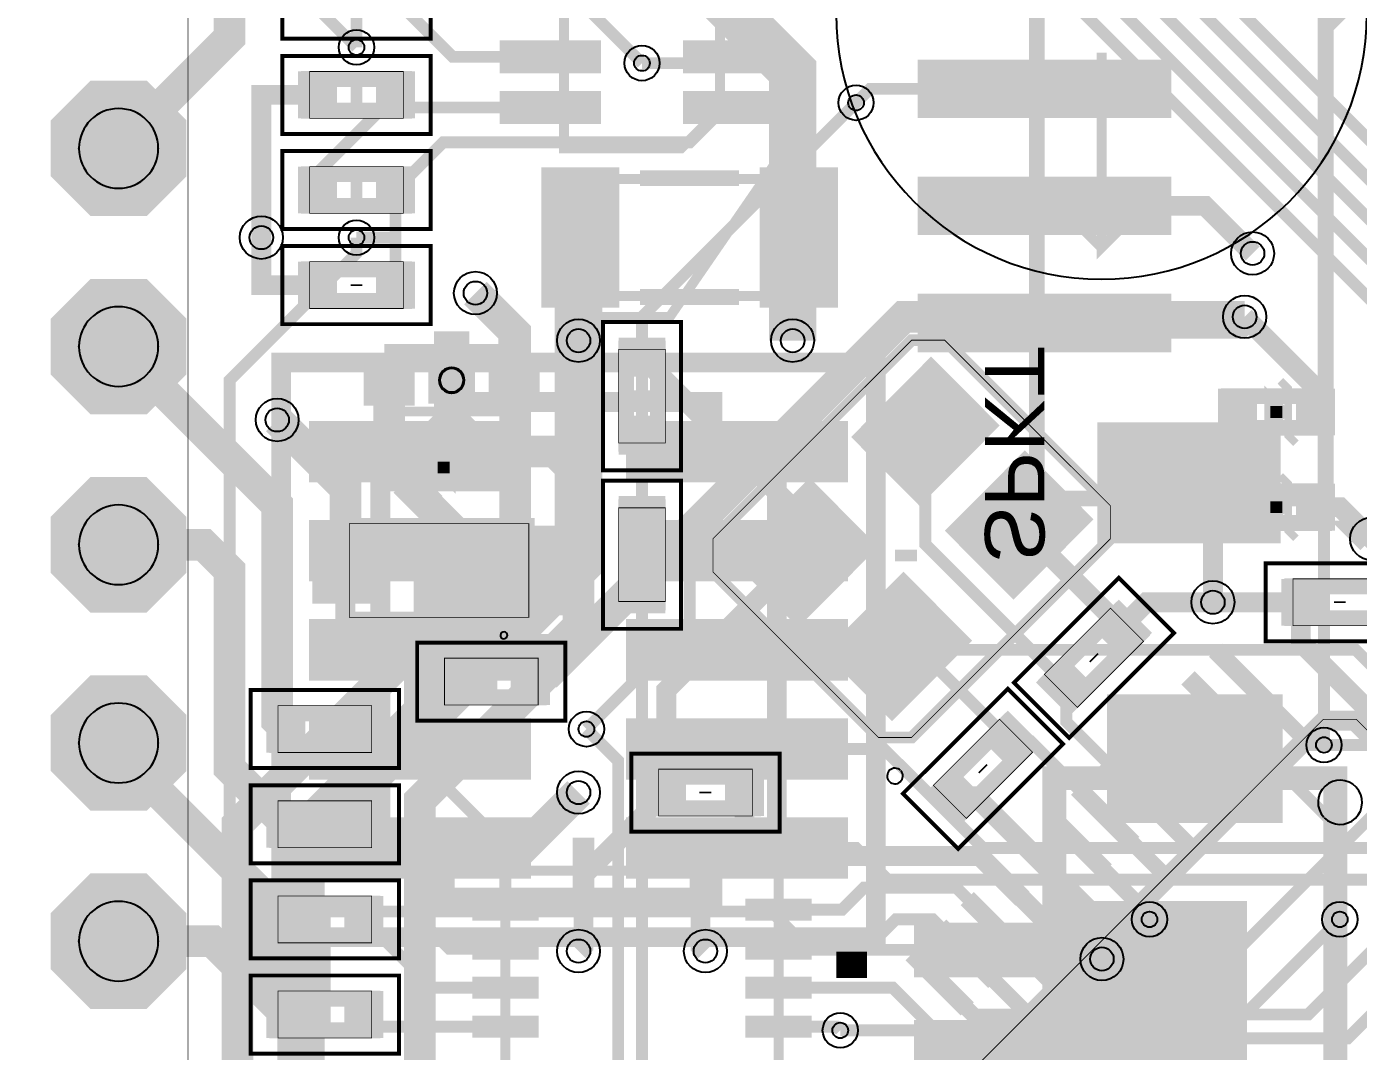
# Model space of a CAD drawing. Extents: x -347 to 2944, y -33 to 1648.
# Drawn here: x 202 to 873, y 589 to 1106 of the extents above; entities that cross this region are included whole.
import ezdxf

# ---------------------------------------------------------------- set-up
doc = ezdxf.new("R2010")
doc.units = 9
for name, color, linetype, true_color in [('BottomLayer', 7, 'Continuous', 0x0000ff), ('BottomPasteMaskLayer', 7, 'Continuous', 0x800000), ('BottomSilkLayer', 7, 'Continuous', 0x808000), ('BottomSolderMaskLayer', 7, 'Continuous', 0xaa00ff), ('Document', 7, 'Continuous', 0xffffff), ('Hole', 7, 'Continuous', 0x222222), ('Inner2', 7, 'Continuous', 0x008000), ('Inner3', 7, 'Continuous', 0x00ff00), ('Inner4', 7, 'Continuous', 0x000080), ('Multi-Layer', 7, 'Continuous', 0xc0c0c0), ('TopLayer', 7, 'Continuous', 0xff0000), ('TopPasteMaskLayer', 7, 'Continuous', 0x808080), ('TopSilkLayer', 7, 'Continuous', 0xffff00), ('TopSolderMaskLayer', 7, 'Continuous', 0x800080)]:
    doc.layers.add(name, color=color, linetype=linetype, true_color=true_color)
doc.styles.get("Standard").update_dxf_attribs({"font": 'arial.ttf'})

msp = doc.modelspace()

# ---------------------------------------------------------------- hatches: boundary and pattern name
at = {"layer": 'BottomLayer'}
for points in [[(778.09, 1061.27), (652.11, 1061.27), (652.11, 1088.83), (778.09, 1088.83)], [(778.09, 1002.22), (652.11, 1002.22), (652.11, 1029.78), (778.09, 1029.78)], [(778.09, 943.16), (652.11, 943.16), (652.11, 970.72), (778.09, 970.72)], [(345, 906.5), (455, 906.5), (455, 877.5), (345, 877.5)], [(505, 906.5), (615, 906.5), (615, 877.5), (505, 877.5)], [(742.66, 905.76), (833.22, 905.76), (833.22, 846.71), (742.66, 846.71)], [(345, 856.5), (455, 856.5), (455, 827.5), (345, 827.5)], [(505, 856.5), (615, 856.5), (615, 827.5), (505, 827.5)], [(345, 806.5), (455, 806.5), (455, 777.5), (345, 777.5)], [(505, 806.5), (615, 806.5), (615, 777.5), (505, 777.5)], [(834.16, 705.57), (747.55, 705.57), (747.55, 768.56), (834.16, 768.56)], [(345, 756.5), (455, 756.5), (455, 727.5), (345, 727.5)], [(505, 756.5), (615, 756.5), (615, 727.5), (505, 727.5)], [(345, 706.5), (455, 706.5), (455, 677.5), (345, 677.5)], [(505, 706.5), (615, 706.5), (615, 677.5), (505, 677.5)], [(720, 654.38), (720, 626.83), (649.13, 626.83), (649.13, 654.38)], [(720, 605.17), (720, 577.61), (649.13, 577.61), (649.13, 605.17)]]:
    msp.add_hatch(color=256, dxfattribs=at).paths.add_polyline_path(points)
at = {"layer": 'BottomPasteMaskLayer'}
for points in [[(778.09, 1061.27), (652.11, 1061.27), (652.11, 1088.83), (778.09, 1088.83)], [(778.09, 1002.22), (652.11, 1002.22), (652.11, 1029.78), (778.09, 1029.78)], [(778.09, 943.16), (652.11, 943.16), (652.11, 970.72), (778.09, 970.72)], [(345, 906.5), (455, 906.5), (455, 877.5), (345, 877.5)], [(505, 906.5), (615, 906.5), (615, 877.5), (505, 877.5)], [(742.66, 905.76), (833.22, 905.76), (833.22, 846.71), (742.66, 846.71)], [(345, 856.5), (455, 856.5), (455, 827.5), (345, 827.5)], [(505, 856.5), (615, 856.5), (615, 827.5), (505, 827.5)], [(345, 806.5), (455, 806.5), (455, 777.5), (345, 777.5)], [(505, 806.5), (615, 806.5), (615, 777.5), (505, 777.5)], [(834.16, 705.57), (747.55, 705.57), (747.55, 768.56), (834.16, 768.56)], [(345, 756.5), (455, 756.5), (455, 727.5), (345, 727.5)], [(505, 756.5), (615, 756.5), (615, 727.5), (505, 727.5)], [(345, 706.5), (455, 706.5), (455, 677.5), (345, 677.5)], [(505, 706.5), (615, 706.5), (615, 677.5), (505, 677.5)]]:
    msp.add_hatch(color=256, dxfattribs=at).paths.add_polyline_path(points)
at = {"layer": 'BottomSilkLayer'}
msp.add_hatch(color=256, dxfattribs=at).paths.add_polyline_path([(355, 617), (355, 667), (305, 667), (305, 617)])
at = {"layer": 'BottomSolderMaskLayer'}
for points in [[(779.09, 1060.27), (651.11, 1060.27), (651.11, 1089.83), (779.09, 1089.83)], [(779.09, 1001.22), (651.11, 1001.22), (651.11, 1030.78), (779.09, 1030.78)], [(779.09, 942.16), (651.11, 942.16), (651.11, 971.72), (779.09, 971.72)], [(404.17, 939.82), (427.82, 939.82), (427.82, 916.18), (404.17, 916.18)], [(344, 907.5), (456, 907.5), (456, 876.5), (344, 876.5)], [(504, 907.5), (616, 907.5), (616, 876.5), (504, 876.5)], [(741.66, 906.75), (834.21, 906.75), (834.21, 845.71), (741.66, 845.71)], [(344, 857.5), (456, 857.5), (456, 826.5), (344, 826.5)], [(504, 857.5), (616, 857.5), (616, 826.5), (504, 826.5)], [(344, 807.5), (456, 807.5), (456, 776.5), (344, 776.5)], [(504, 807.5), (616, 807.5), (616, 776.5), (504, 776.5)], [(835.16, 704.57), (746.56, 704.57), (746.56, 769.56), (835.16, 769.56)], [(344, 757.5), (456, 757.5), (456, 726.5), (344, 726.5)], [(504, 757.5), (616, 757.5), (616, 726.5), (504, 726.5)], [(344, 707.5), (456, 707.5), (456, 676.5), (344, 676.5)], [(504, 707.5), (616, 707.5), (616, 676.5), (504, 676.5)]]:
    msp.add_hatch(color=256, dxfattribs=at).paths.add_polyline_path(points)
at = {"layer": 'Document'}
for points in [[(352, 1084), (340, 1084), (340, 1060), (352, 1060)], [(396, 1084), (384, 1084), (384, 1060), (396, 1060)], [(258, 1035), (258, 1055), (238, 1055), (238, 1035)], [(352, 1036), (340, 1036), (340, 1012), (352, 1012)], [(396, 1036), (384, 1036), (384, 1012), (396, 1012)], [(352, 988), (340, 988), (340, 964), (352, 964)], [(396, 988), (384, 988), (384, 964), (396, 964)], [(258, 935), (258, 955), (238, 955), (238, 935)], [(500, 948), (500, 936), (524, 936), (524, 948)], [(816, 924), (804, 924), (804, 900), (816, 900)], [(860, 924), (848, 924), (848, 900), (860, 900)], [(500, 904), (500, 892), (524, 892), (524, 904)], [(384, 872), (396, 872), (396, 896), (384, 896)], [(428, 872), (440, 872), (440, 896), (428, 896)], [(816, 876), (804, 876), (804, 852), (816, 852)], [(860, 876), (848, 876), (848, 852), (860, 852)], [(500, 868), (500, 856), (524, 856), (524, 868)], [(258, 835), (258, 855), (238, 855), (238, 835)], [(447.05, 853.65), (437.21, 853.65), (437.21, 810.34), (447.05, 810.34)], [(462.8, 849.71), (456.9, 849.71), (456.9, 814.28), (462.8, 814.28)], [(362.41, 843.81), (358.47, 843.81), (358.47, 820.19), (362.41, 820.19)], [(848, 828), (836, 828), (836, 804), (848, 804)], [(500, 824), (500, 812), (524, 812), (524, 824)], [(759.8, 790.83), (768.28, 799.31), (751.31, 816.28), (742.83, 807.8)], [(420, 788), (408, 788), (408, 764), (420, 764)], [(464, 788), (452, 788), (452, 764), (464, 764)], [(728.68, 759.71), (737.17, 768.2), (720.2, 785.17), (711.71, 776.68)], [(818.06, 780.61), (812.5, 775.05), (841.73, 745.82), (847.29, 751.38)], [(804.14, 766.69), (798.58, 761.13), (827.81, 731.9), (833.38, 737.46)], [(336, 764), (324, 764), (324, 740), (336, 740)], [(380, 764), (368, 764), (368, 740), (380, 740)], [(703.8, 734.83), (712.28, 743.31), (695.31, 760.28), (686.83, 751.8)], [(258, 735), (258, 755), (238, 755), (238, 735)], [(790.23, 752.78), (784.66, 747.21), (813.89, 717.98), (819.46, 723.54)], [(776.31, 738.86), (770.74, 733.29), (799.97, 704.06), (805.54, 709.63)], [(528, 732), (516, 732), (516, 708), (528, 708)], [(572, 732), (560, 732), (560, 708), (572, 708)], [(672.68, 703.71), (681.17, 712.2), (664.2, 729.17), (655.71, 720.68)], [(762.39, 724.94), (756.82, 719.37), (786.05, 690.14), (791.62, 695.71)], [(336, 716), (324, 716), (324, 692), (336, 692)], [(380, 716), (368, 716), (368, 692), (380, 692)], [(748.47, 711.02), (742.9, 705.45), (772.13, 676.22), (777.7, 681.79)], [(734.55, 697.1), (728.98, 691.53), (758.21, 662.3), (763.78, 667.87)], [(720.63, 683.18), (715.06, 677.61), (744.29, 648.38), (749.86, 653.95)], [(336, 668), (324, 668), (324, 644), (336, 644)], [(380, 668), (368, 668), (368, 644), (380, 644)], [(706.71, 669.26), (701.14, 663.69), (730.37, 634.46), (735.94, 640.03)], [(723.94, 665.21), (723.94, 566.79), (817.24, 566.79), (817.24, 665.21)], [(258, 635), (258, 655), (238, 655), (238, 635)], [(692.79, 655.34), (687.22, 649.77), (716.45, 620.54), (722.02, 626.11)], [(678.87, 641.42), (673.3, 635.85), (702.53, 606.62), (708.1, 612.19)], [(664.95, 627.5), (659.38, 621.93), (688.61, 592.7), (694.18, 598.27)], [(336, 620), (324, 620), (324, 596), (336, 596)], [(380, 620), (368, 620), (368, 596), (380, 596)]]:
    msp.add_hatch(color=256, dxfattribs=at).paths.add_polyline_path(points)
at = {"layer": 'Multi-Layer'}
for points in [[(233.84, 1079.18), (213.82, 1059.16), (213.82, 1030.84), (233.84, 1010.81), (262.16, 1010.81), (282.18, 1030.84), (282.18, 1059.16), (262.16, 1079.18)], [(233.84, 979.18), (213.82, 959.16), (213.82, 930.84), (233.84, 910.81), (262.16, 910.81), (282.18, 930.84), (282.18, 959.16), (262.16, 979.18)], [(405.17, 938.82), (426.82, 938.82), (426.82, 917.17), (405.17, 917.17)], [(233.84, 879.18), (213.82, 859.16), (213.82, 830.84), (233.84, 810.81), (262.16, 810.81), (282.18, 830.84), (282.18, 859.16), (262.16, 879.18)], [(233.84, 779.18), (213.82, 759.16), (213.82, 730.84), (233.84, 710.82), (262.16, 710.82), (282.18, 730.84), (282.18, 759.16), (262.16, 779.18)], [(233.84, 679.18), (213.82, 659.16), (213.82, 630.84), (233.84, 610.82), (262.16, 610.82), (282.18, 630.84), (282.18, 659.16), (262.16, 679.18)]]:
    msp.add_hatch(color=256, dxfattribs=at).paths.add_polyline_path(points)
at = {"layer": 'TopLayer'}
for points in [[(491.33, 1099.47), (491.33, 1082.93), (440.15, 1082.93), (440.15, 1099.47)], [(532.67, 1082.93), (532.67, 1099.47), (583.85, 1099.47), (583.85, 1082.93)], [(358.16, 1060.19), (338.47, 1060.19), (338.47, 1083.81), (358.16, 1083.81)], [(397.53, 1060.19), (377.84, 1060.19), (377.84, 1083.81), (397.53, 1083.81)], [(491.33, 1073.88), (491.33, 1057.34), (440.15, 1057.34), (440.15, 1073.88)], [(532.67, 1057.34), (532.67, 1073.88), (583.85, 1073.88), (583.85, 1057.34)], [(358.16, 1012.19), (338.47, 1012.19), (338.47, 1035.81), (358.16, 1035.81)], [(397.53, 1012.19), (377.84, 1012.19), (377.84, 1035.81), (397.53, 1035.81)], [(500.57, 964.56), (461.2, 964.56), (461.2, 1035.43), (500.57, 1035.43)], [(610.8, 964.56), (571.43, 964.57), (571.43, 1035.43), (610.8, 1035.43)], [(358.16, 964.19), (338.47, 964.19), (338.47, 987.81), (358.16, 987.81)], [(397.53, 964.19), (377.84, 964.19), (377.84, 987.81), (397.53, 987.81)], [(408.12, 951.62), (423.88, 951.62), (423.88, 935.88), (408.12, 935.88)], [(523.81, 949.53), (523.81, 929.84), (500.19, 929.84), (500.19, 949.53)], [(372.69, 939.81), (396.31, 939.81), (396.31, 916.19), (372.69, 916.19)], [(435.69, 939.81), (459.31, 939.81), (459.31, 916.19), (435.69, 916.19)], [(618.77, 899.49), (657.75, 938.47), (691.15, 905.07), (652.17, 866.09)], [(822.16, 900.19), (802.47, 900.19), (802.47, 923.81), (822.16, 923.81)], [(861.53, 900.19), (841.84, 900.19), (841.84, 923.81), (861.53, 923.81)], [(408.12, 920.12), (423.88, 920.12), (423.88, 904.38), (408.12, 904.38)], [(523.81, 910.16), (523.81, 890.47), (500.19, 890.47), (500.19, 910.16)], [(382.47, 895.81), (402.16, 895.81), (402.16, 872.19), (382.47, 872.19)], [(421.84, 895.81), (441.53, 895.81), (441.53, 872.19), (421.84, 872.19)], [(666.09, 852.17), (705.07, 891.15), (738.47, 857.75), (699.49, 818.77)], [(557.52, 838.25), (596.5, 877.23), (629.9, 843.83), (590.92, 804.85)], [(822.16, 852.19), (802.47, 852.19), (802.47, 875.81), (822.16, 875.81)], [(861.53, 852.19), (841.84, 852.19), (841.84, 875.81), (861.53, 875.81)], [(523.81, 869.53), (523.81, 849.84), (500.19, 849.84), (500.19, 869.53)], [(476.58, 810.34), (397.84, 810.34), (397.84, 853.65), (476.58, 853.65)], [(378.16, 816.25), (346.66, 816.25), (346.66, 847.75), (378.16, 847.75)], [(523.81, 830.16), (523.81, 810.47), (500.19, 810.47), (500.19, 830.16)], [(604.85, 790.92), (643.83, 829.9), (677.23, 796.5), (638.25, 757.52)], [(854.16, 804.19), (834.47, 804.19), (834.47, 827.81), (854.16, 827.81)], [(738.61, 803.31), (752.53, 817.23), (769.23, 800.53), (755.31, 786.61)], [(832.54, 767.25), (825.86, 760.57), (798.02, 788.41), (804.7, 795.09)], [(426.16, 764.19), (406.47, 764.19), (406.47, 787.81), (426.16, 787.81)], [(465.53, 764.19), (445.84, 764.19), (445.84, 787.81), (465.53, 787.81)], [(710.77, 775.47), (724.69, 789.39), (741.39, 772.69), (727.47, 758.77)], [(818.62, 753.33), (811.94, 746.65), (784.1, 774.49), (790.78, 781.17)], [(804.7, 739.41), (798.02, 732.73), (770.18, 760.57), (776.86, 767.25)], [(342.16, 740.19), (322.47, 740.19), (322.47, 763.81), (342.16, 763.81)], [(381.53, 740.19), (361.84, 740.19), (361.84, 763.81), (381.53, 763.81)], [(682.61, 747.31), (696.53, 761.23), (713.23, 744.53), (699.31, 730.61)], [(790.78, 725.49), (784.1, 718.81), (756.26, 746.65), (762.94, 753.33)], [(776.86, 711.57), (770.18, 704.89), (742.34, 732.73), (749.02, 739.41)], [(654.77, 719.47), (668.69, 733.39), (685.39, 716.69), (671.47, 702.77)], [(534.16, 708.19), (514.47, 708.19), (514.47, 731.81), (534.16, 731.81)], [(573.53, 708.19), (553.84, 708.19), (553.84, 731.81), (573.53, 731.81)], [(762.94, 697.65), (756.26, 690.97), (728.42, 718.81), (735.1, 725.49)], [(342.16, 692.19), (322.47, 692.19), (322.47, 715.81), (342.16, 715.81)], [(381.53, 692.19), (361.84, 692.19), (361.84, 715.81), (381.53, 715.81)], [(749.02, 683.73), (742.34, 677.05), (714.5, 704.89), (721.19, 711.57)], [(487.98, 663.85), (476.96, 663.85), (476.96, 697.31), (487.98, 697.31)], [(547.04, 663.85), (536.01, 663.85), (536.01, 697.31), (547.04, 697.31)], [(735.1, 669.82), (728.42, 663.13), (700.58, 690.97), (707.27, 697.65)], [(721.19, 655.9), (714.5, 649.21), (686.67, 677.05), (693.35, 683.73)], [(342.16, 644.19), (322.47, 644.19), (322.47, 667.81), (342.16, 667.81)], [(381.53, 644.19), (361.84, 644.19), (361.84, 667.81), (381.53, 667.81)], [(426.37, 655.38), (426.37, 666.41), (459.83, 666.41), (459.83, 655.38)], [(597.63, 666.41), (597.63, 655.38), (564.16, 655.38), (564.16, 666.41)], [(707.27, 641.98), (700.58, 635.3), (672.75, 663.13), (679.43, 669.82)], [(693.35, 628.06), (686.67, 621.38), (658.83, 649.21), (665.51, 655.9)], [(426.37, 635.7), (426.37, 646.72), (459.83, 646.72), (459.83, 635.7)], [(597.63, 646.72), (597.63, 635.7), (564.16, 635.7), (564.16, 646.72)], [(679.43, 614.14), (672.75, 607.46), (644.91, 635.3), (651.59, 641.98)], [(426.37, 616.01), (426.37, 627.04), (459.83, 627.04), (459.83, 616.01)], [(597.63, 627.04), (597.63, 616.01), (564.16, 616.01), (564.16, 627.04)], [(342.16, 596.19), (322.47, 596.19), (322.47, 619.81), (342.16, 619.81)], [(381.53, 596.19), (361.84, 596.19), (361.84, 619.81), (381.53, 619.81)], [(426.37, 596.33), (426.37, 607.35), (459.83, 607.35), (459.83, 596.33)], [(597.63, 607.35), (597.63, 596.33), (564.16, 596.33), (564.16, 607.35)]]:
    msp.add_hatch(color=256, dxfattribs=at).paths.add_polyline_path(points)
at = {"layer": 'TopPasteMaskLayer'}
for points in [[(408.12, 951.62), (423.88, 951.62), (423.88, 935.88), (408.12, 935.88)], [(372.69, 939.81), (396.31, 939.81), (396.31, 916.19), (372.69, 916.19)], [(435.69, 939.81), (459.31, 939.81), (459.31, 916.19), (435.69, 916.19)], [(618.77, 899.49), (657.75, 938.47), (691.15, 905.07), (652.17, 866.09)], [(408.12, 920.12), (423.88, 920.12), (423.88, 904.38), (408.12, 904.38)], [(666.09, 852.17), (705.07, 891.15), (738.47, 857.75), (699.49, 818.77)], [(557.52, 838.25), (596.5, 877.23), (629.9, 843.83), (590.92, 804.85)], [(476.58, 810.34), (397.84, 810.34), (397.84, 853.65), (476.58, 853.65)], [(378.16, 816.25), (346.66, 816.25), (346.66, 847.75), (378.16, 847.75)], [(604.85, 790.92), (643.83, 829.9), (677.23, 796.5), (638.25, 757.52)]]:
    msp.add_hatch(color=256, dxfattribs=at).paths.add_polyline_path(points)
at = {"layer": 'TopSilkLayer'}
for points in [[(371, 1083.81), (365, 1083.81), (365, 1060.19), (371, 1060.19)], [(371, 1035.81), (365, 1035.81), (365, 1012.19), (371, 1012.19)], [(500.19, 923), (500.19, 917), (523.81, 917), (523.81, 923)], [(500.19, 843), (500.19, 837), (523.81, 837), (523.81, 843)], [(439, 787.81), (433, 787.81), (433, 764.19), (439, 764.19)], [(355, 763.81), (349, 763.81), (349, 740.19), (355, 740.19)], [(355, 715.81), (349, 715.81), (349, 692.19), (355, 692.19)], [(355, 667.81), (349, 667.81), (349, 644.19), (355, 644.19)], [(355, 619.81), (349, 619.81), (349, 596.19), (355, 596.19)]]:
    msp.add_hatch(color=256, dxfattribs=at).paths.add_polyline_path(points)
at = {"layer": 'TopSolderMaskLayer'}
for points in [[(407.12, 952.62), (424.88, 952.62), (424.88, 934.88), (407.12, 934.88)], [(371.69, 940.81), (397.31, 940.81), (397.31, 915.19), (371.69, 915.19)], [(434.69, 940.81), (460.31, 940.81), (460.31, 915.19), (434.69, 915.19)], [(404.17, 939.82), (427.82, 939.82), (427.82, 916.18), (404.17, 916.18)], [(617.46, 899.38), (657.85, 940), (692.46, 905.18), (652.07, 864.56)], [(407.12, 921.12), (424.88, 921.12), (424.88, 903.38), (407.12, 903.38)], [(664.78, 852.06), (705.17, 892.68), (739.78, 857.86), (699.39, 817.24)], [(556.21, 838.14), (596.6, 878.76), (631.21, 843.94), (590.82, 803.32)], [(477.58, 809.35), (396.84, 809.35), (396.84, 854.65), (477.58, 854.65)], [(379.16, 815.25), (345.66, 815.25), (345.66, 848.75), (379.16, 848.75)], [(603.54, 790.81), (643.93, 831.43), (678.54, 796.61), (638.15, 755.99)]]:
    msp.add_hatch(color=256, dxfattribs=at).paths.add_polyline_path(points)

# ---------------------------------------------------------------- linework, layer by layer
at = {"layer": 'BottomLayer'}
for points, const_width in [([(715.1, 1075.05), (627.05, 1075.05), (620, 1068)], 6), ([(820, 992), (796, 1016), (715.1, 1016)], 10), ([(368, 1000), (368, 992), (304, 928), (304, 692), (336, 660), (577.21, 660), (596.61, 640.61), (684.57, 640.61)], 6), ([(715.1, 956.94), (812.94, 956.94), (816, 960)], 16), ([(416, 928), (416, 908), (400, 892), (468, 892), (480, 880), (480, 804), (468, 792), (400, 792), (400, 742)], 16), ([(1036.56, 849.21), (878.79, 849.21), (880, 848)], 16), ([(560, 792), (872, 792), (1012, 652), (1012, 628)], 6), ([(560, 742), (634, 742), (684, 692), (908, 692), (1000, 600), (1040, 600)], 6), ([(400, 692), (452, 692), (480, 720)], 16), ([(560, 692), (620, 692), (636, 676), (892, 676), (988, 580), (988, 552)], 6), ([(684.57, 591.39), (731.39, 591.39), (744, 604), (744, 636)], 16)]:
    msp.add_lwpolyline(points, dxfattribs=dict(at, const_width=const_width))
at = {"layer": 'BottomSilkLayer'}
for points, const_width in [([(330, 647), (630, 647), (630, 937), (330, 937), (330, 647)], 10), ([(861.73, 727.22), (861.73, 504.78), (720, 504.78), (720, 727.22), (861.73, 727.22)], 12)]:
    msp.add_lwpolyline(points, close=True, dxfattribs=dict(at, const_width=const_width))
at = {"layer": 'BottomSolderMaskLayer'}
for points in [[(415.99, 934.46), (416.01, 934.46)], [(415.99, 921.54), (416.01, 921.54)]]:
    msp.add_lwpolyline(points, close=True, dxfattribs=at)
for centre, start, end in [((416.01, 928), 90, 270), ((415.99, 928), 270, 90)]:
    msp.add_arc(centre, 6.46, start, end, dxfattribs=at)
at = {"layer": 'Document'}
for points, const_width in [([(-342.94, 797.36), (-342.94, -2.64), (283.04, -2.64), (283.04, 797.36), (283.04, 1592.63), (-342.94, 1592.63), (-342.94, 797.36)], 0.39), ([(856.83, 1163.64), (856.83, 868.36), (711.16, 868.36), (711.16, 1163.64), (856.83, 1163.64)], 8), ([(405.4, 1100.31), (330.6, 1100.31), (330.6, 1139.68), (405.4, 1139.68), (405.4, 1100.31)], 2), ([(405.4, 1052.31), (330.6, 1052.31), (330.6, 1091.68), (405.4, 1091.68), (405.4, 1052.31)], 2), ([(391.62, 1060.19), (344.38, 1060.19), (344.38, 1083.81), (391.62, 1083.81), (391.62, 1060.19)], 0.39), ([(405.4, 1004.31), (330.6, 1004.31), (330.6, 1043.68), (405.4, 1043.68), (405.4, 1004.31)], 2), ([(391.62, 1012.19), (344.38, 1012.19), (344.38, 1035.81), (391.62, 1035.81), (391.62, 1012.19)], 0.39), ([(595.05, 970.47), (476.94, 970.47), (476.94, 1029.53), (595.05, 1029.53), (595.05, 970.47)], 5), ([(405.4, 956.31), (330.6, 956.31), (330.6, 995.68), (405.4, 995.68), (405.4, 956.31)], 2), ([(391.62, 964.19), (344.38, 964.19), (344.38, 987.81), (391.62, 987.81), (391.62, 964.19)], 0.39), ([(531.68, 957.4), (531.68, 882.6), (492.31, 882.6), (492.31, 957.4), (531.68, 957.4)], 2), ([(547.78, 831.3), (547.78, 848), (648, 948.22), (664.7, 948.22), (748.22, 864.7), (748.22, 848), (648, 747.78), (631.3, 747.78), (547.78, 831.3)], 0.39), ([(523.81, 943.62), (523.81, 896.38), (500.19, 896.38), (500.19, 943.62), (523.81, 943.62)], 0.39), ([(547.48, 667), (547.48, 692), (580, 692), (580, 892), (547.52, 892), (547.52, 917), (412.52, 917), (412.52, 892), (380, 892), (380, 692), (412.52, 692), (412.52, 667), (547.48, 667)], 10), ([(531.68, 877.4), (531.68, 802.6), (492.31, 802.6), (492.31, 877.4), (531.68, 877.4)], 2), ([(523.81, 863.62), (523.81, 816.38), (500.19, 816.38), (500.19, 863.62), (523.81, 863.62)], 0.39), ([(454.93, 808.38), (364.38, 808.38), (364.38, 855.62), (454.93, 855.62), (454.93, 808.38)], 5.91), ([(454.93, 808.38), (364.38, 808.38), (364.38, 855.62), (454.93, 855.62), (454.93, 808.38)], 0.39), ([(901.4, 796.31), (826.6, 796.31), (826.6, 835.68), (901.4, 835.68), (901.4, 796.31)], 2), ([(699.63, 775.47), (752.53, 828.36), (780.36, 800.53), (727.47, 747.63), (699.63, 775.47)], 2), ([(887.62, 804.19), (840.38, 804.19), (840.38, 827.81), (887.62, 827.81), (887.62, 804.19)], 0.39), ([(714.94, 779.65), (748.35, 813.05), (765.05, 796.35), (731.65, 762.94), (714.94, 779.65)], 0.39), ([(473.4, 756.31), (398.6, 756.31), (398.6, 795.68), (473.4, 795.68), (473.4, 756.31)], 2), ([(459.62, 764.19), (412.38, 764.19), (412.38, 787.81), (459.62, 787.81), (459.62, 764.19)], 0.39), ([(389.4, 732.31), (314.6, 732.31), (314.6, 771.68), (389.4, 771.68), (389.4, 732.31)], 2), ([(643.63, 719.47), (696.53, 772.36), (724.36, 744.53), (671.47, 691.63), (643.63, 719.47)], 2), ([(375.62, 740.19), (328.38, 740.19), (328.38, 763.81), (375.62, 763.81), (375.62, 740.19)], 0.39), ([(658.94, 723.65), (692.35, 757.05), (709.05, 740.35), (675.65, 706.94), (658.94, 723.65)], 0.39), ([(1044.95, 584.35), (1044.95, 567.65), (872.35, 395.05), (855.65, 395.05), (683.05, 567.65), (683.05, 584.35), (855.65, 756.95), (872.35, 756.95), (1044.95, 584.35)], 0.39), ([(581.4, 700.31), (506.6, 700.31), (506.6, 739.68), (581.4, 739.68), (581.4, 700.31)], 2), ([(567.62, 708.19), (520.38, 708.19), (520.38, 731.81), (567.62, 731.81), (567.62, 708.19)], 0.39), ([(389.4, 684.31), (314.6, 684.31), (314.6, 723.68), (389.4, 723.68), (389.4, 684.31)], 2), ([(375.62, 692.19), (328.38, 692.19), (328.38, 715.81), (375.62, 715.81), (375.62, 692.19)], 0.39), ([(389.4, 636.31), (314.6, 636.31), (314.6, 675.68), (389.4, 675.68), (389.4, 636.31)], 2), ([(375.62, 644.19), (328.38, 644.19), (328.38, 667.81), (375.62, 667.81), (375.62, 644.19)], 0.39), ([(389.4, 588.31), (314.6, 588.31), (314.6, 627.68), (389.4, 627.68), (389.4, 588.31)], 2), ([(375.62, 596.19), (328.38, 596.19), (328.38, 619.81), (375.62, 619.81), (375.62, 596.19)], 0.39)]:
    msp.add_lwpolyline(points, close=True, dxfattribs=dict(at, const_width=const_width))
for points, const_width in [([(763.49, 1014.58), (743.81, 994.9), (743.81, 1093.32)], 5), ([(388, 1080), (348, 1080)], 8), ([(388, 1064), (348, 1064)], 8), ([(581, 1040), (526, 960), (491, 960)], 5), ([(388, 1032), (348, 1032)], 8), ([(388, 1016), (348, 1016)], 8), ([(743.81, 994.9), (724.12, 1014.58)], 5), ([(388, 984), (348, 984)], 8), ([(388, 968), (348, 968)], 8), ([(504, 940), (504, 900)], 8), ([(520, 940), (520, 900)], 8), ([(852, 920), (812, 920)], 8), ([(852, 904), (812, 904)], 8), ([(392, 892), (432, 892)], 8), ([(392, 876), (432, 876)], 8), ([(852, 872), (812, 872)], 8), ([(504, 860), (504, 820)], 8), ([(520, 860), (520, 820)], 8), ([(852, 856), (812, 856)], 8), ([(884, 824), (844, 824)], 8), ([(720.2, 779.51), (748.48, 807.8)], 8), ([(884, 808), (844, 808)], 8), ([(731.51, 768.2), (759.8, 796.48)], 8), ([(456, 784), (416, 784)], 8), ([(456, 768), (416, 768)], 8), ([(372, 760), (332, 760)], 8), ([(664.2, 723.51), (692.48, 751.8)], 8), ([(372, 744), (332, 744)], 8), ([(675.51, 712.2), (703.8, 740.48)], 8), ([(564, 728), (524, 728)], 8), ([(372, 712), (332, 712)], 8), ([(564, 712), (524, 712)], 8), ([(372, 696), (332, 696)], 8), ([(372, 664), (332, 664)], 8), ([(372, 648), (332, 648)], 8), ([(372, 616), (332, 616)], 8), ([(372, 600), (332, 600)], 8)]:
    msp.add_lwpolyline(points, dxfattribs=dict(at, const_width=const_width))
at = {"layer": 'Hole'}
for centre, radius in [((368, 1096), 3.94), ((512, 1088), 3.94), ((620, 1068), 3.94), ((320, 1000), 5.91), ((368, 1000), 3.94), ((820, 992), 5.91), ((428, 972), 5.91), ((816, 960), 5.91), ((480, 948), 5.91), ((588, 948), 5.91), ((328, 908), 5.91), ((800, 816), 5.91), ((484, 752), 3.94), ((856, 744), 3.94), ((480, 720), 5.91), ((768, 656), 3.94), ((864, 656), 3.94), ((480, 640), 5.91), ((544, 640), 5.91), ((744, 636), 5.91), ((612, 600), 3.94)]:
    msp.add_circle(centre, radius, dxfattribs=at)
at = {"layer": 'Inner2', "const_width": 6}
for points in [[(1512, 1124), (1280, 1124), (1128, 1276), (668, 1276), (596, 1348), (396, 1348), (368, 1320), (368, 1096)], [(1700, 780), (1384, 780), (1224, 940), (928, 940), (644, 1224)], [(1740, 780), (1720, 800), (1384, 800), (1228, 956), (932, 956), (672, 1216), (672, 1224)], [(1780, 800), (1768, 812), (1392, 812), (1236, 968), (940, 968), (700, 1208), (700, 1224)], [(1800, 816), (1792, 824), (1400, 824), (1244, 980), (948, 980), (728, 1200), (728, 1224)], [(512, 1088), (408, 1192)], [(1760, 668), (1728, 700), (1180, 700), (1104, 776), (1104, 832), (1080, 856), (1064, 856), (1036, 884), (1036, 904), (1012, 928), (920, 928), (656, 1192), (644, 1192)], [(1072, 668), (1028, 668), (952, 744), (856, 744)], [(904, 713.43), (885.43, 713.43), (772, 600), (612, 600)], [(652, 552), (664, 564), (772, 564), (864, 656)]]:
    msp.add_lwpolyline(points, dxfattribs=at)
at = {"layer": 'Inner3', "const_width": 6}
for points in [[(856, 744), (856, 1104), (896, 1144)], [(620, 1068), (512, 960), (512, 528), (512, 400), (448, 336), (448, 112), (460, 100), (460, 24)], [(480, 556), (500, 576), (500, 736), (484, 752)], [(808, 336), (808, 616), (768, 656)]]:
    msp.add_lwpolyline(points, dxfattribs=at)
at = {"layer": 'Inner4'}
for points, const_width in [([(1408, 1436), (1316, 1436), (1296, 1456), (1288, 1456), (1240, 1504), (696, 1504), (512, 1320), (512, 1160), (588, 1084), (588, 948)], 24), ([(428, 972), (448, 952), (448, 844), (308, 704), (308, 252), (324, 236), (424, 236)], 16), ([(816, 960), (644, 960), (400, 716), (400, 396)], 16), ([(340, 300), (340, 696), (480, 836), (480, 948)], 24)]:
    msp.add_lwpolyline(points, dxfattribs=dict(at, const_width=const_width))
at = {"layer": 'Multi-Layer'}
for points in [[(228, 1045.1), (228, 1044.9)], [(268, 1045.1), (268, 1044.9)], [(228, 945.1), (228, 944.9)], [(268, 945.1), (268, 944.9)], [(416, 933.91), (416, 933.91)], [(416, 922.09), (416, 922.09)], [(228, 845.1), (228, 844.9)], [(268, 845.1), (268, 844.9)], [(228, 745.1), (228, 744.9)], [(268, 745.1), (268, 744.9)], [(228, 645.1), (228, 644.9)], [(268, 645.1), (268, 644.9)]]:
    msp.add_lwpolyline(points, close=True, dxfattribs=at)
for centre, radius in [((368, 1096), 8.86), ((512, 1088), 8.86), ((620, 1068), 8.86), ((320, 1000), 10.82), ((368, 1000), 8.86), ((820, 992), 10.82), ((428, 972), 10.82), ((816, 960), 10.82), ((480, 948), 10.82), ((588, 948), 10.82), ((328, 908), 10.82), ((880, 848), 10.82), ((800, 816), 10.82), ((484, 752), 8.86), ((856, 744), 8.86), ((480, 720), 10.82), ((768, 656), 8.86), ((864, 656), 8.86), ((480, 640), 10.82), ((544, 640), 10.82), ((744, 636), 10.82), ((612, 600), 8.86)]:
    msp.add_circle(centre, radius, dxfattribs=at)
for centre, radius, start, end in [((248, 1045.1), 20, 360, 180), ((248, 1044.9), 20, 180, 360), ((248, 945.1), 20, 360, 180), ((248, 944.9), 20, 180, 360), ((416, 928), 5.91, 90, 270), ((416, 928), 5.91, 270, 90), ((248, 845.1), 20, 360, 180), ((248, 844.9), 20, 180, 360), ((248, 745.1), 20, 360, 180), ((248, 744.9), 20, 180, 360), ((248, 645.1), 20, 360, 180), ((248, 644.9), 20, 180, 360)]:
    msp.add_arc(centre, radius, start, end, dxfattribs=at)
at = {"layer": 'TopLayer'}
for points, const_width in [([(348.31, 1264), (336, 1264), (324, 1252), (324, 1188), (304, 1168), (304, 1101), (248, 1045)], 16), ([(348.31, 1120), (348.31, 1115.68), (368, 1096)], 6), ([(387.68, 1120), (416.48, 1091.2), (465.74, 1091.2)], 6), ([(558.26, 1091.2), (555.05, 1088), (512, 1088)], 6), ([(348.31, 1072), (320, 1072), (320, 1000), (320, 976), (348.31, 976)], 10), ([(348.31, 1024), (348.31, 1032.63), (387.68, 1072), (394.07, 1065.61), (465.74, 1065.61)], 6), ([(368, 1000), (387.68, 1000), (387.68, 1024), (411.68, 1048), (536, 1048), (553.61, 1065.61), (558.26, 1065.61)], 6), ([(480, 948), (480, 999.12), (480.88, 1000)], 24), ([(588, 948), (588, 996.88), (591.12, 1000)], 24), ([(387.68, 976), (387.68, 1000)], 6), ([(447.5, 928), (447.5, 952.5), (428, 972)], 16), ([(816, 960), (851.68, 924.31), (851.68, 912)], 10), ([(248, 945), (328, 865), (328, 756.31), (332.31, 752)], 16), ([(431.68, 884), (431.68, 896.57), (416, 912.25), (416, 928), (416, 943.75)], 10), ([(512, 939.68), (593.71, 857.97), (593.71, 841.04), (524.31, 771.64), (524.31, 720), (484.9, 680.58), (482.47, 680.58), (482.47, 642.47), (480, 640)], 10), ([(392.31, 884), (384.5, 891.81), (384.5, 928)], 16), ([(328, 908), (362.41, 873.59), (362.41, 832)], 16), ([(812.31, 912), (812.31, 864), (800, 851.68), (800, 816), (844.31, 816)], 10), ([(484, 752), (536, 804), (536, 835.68), (512, 859.68), (512, 900.31)], 6), ([(759.6, 722.15), (726.08, 755.68), (726.08, 774.08), (654.96, 845.2), (654.96, 902.28)], 6), ([(392.31, 876.9), (392.31, 884)], 10), ([(437.21, 832), (392.31, 876.9)], 16), ([(912.72, 777.83), (883.68, 806.86), (883.68, 816), (883.68, 844.31), (880, 848), (864, 864), (851.68, 864)], 10), ([(702.28, 854.96), (753.92, 803.32), (753.92, 801.92)], 10), ([(248, 845), (291, 845), (304, 832), (304, 732.31), (332.31, 704)], 16), ([(362.41, 832), (362.41, 805.59), (380, 788), (404.31, 788), (416.31, 776)], 10), ([(926.64, 763.91), (906.72, 744), (896, 744), (844.31, 795.68), (844.31, 816), (842.23, 813.92)], 10), ([(455.68, 776), (467.68, 776), (512, 820.31)], 6), ([(753.92, 803.32), (766.59, 816), (800, 816)], 10), ([(745.68, 708.23), (708, 745.92), (697.92, 745.92), (650.12, 793.71), (641.04, 793.71)], 6), ([(856, 744), (849.11, 744), (815.28, 777.83)], 6), ([(801.36, 763.91), (864, 701.27), (864, 656)], 6), ([(248, 745), (248, 740.31), (332.31, 656)], 16), ([(443.1, 660.9), (443.1, 692.9), (384, 752), (371.68, 752)], 6), ([(580.9, 621.53), (638.47, 621.53), (664, 596), (868, 596), (928, 656), (928, 709.6), (954.47, 736.07)], 6), ([(563.68, 720), (563.68, 691.68), (560, 688), (548.94, 688), (541.53, 680.58), (541.53, 642.47), (544, 640)], 10), ([(670.08, 718.08), (680.16, 718.08), (717.84, 680.39), (744, 654.24), (744, 636)], 10), ([(443.1, 641.21), (414.79, 641.21), (400, 656), (400, 675.68), (371.68, 704)], 6), ([(703.93, 666.47), (682.4, 688), (560, 688)], 10), ([(768, 656), (768, 658.08), (731.76, 694.31)], 6), ([(690.01, 652.56), (670.56, 672), (624, 672), (612.9, 660.9), (580.9, 660.9)], 6), ([(443.1, 621.53), (406.16, 621.53), (371.68, 656)], 6), ([(676.09, 638.64), (658.72, 656), (640, 656), (625.21, 641.21), (580.9, 641.21)], 6), ([(248, 645), (295.31, 645), (332.31, 608)], 16), ([(662.17, 624.72), (678.88, 608), (848, 608), (888, 648)], 6), ([(443.1, 601.84), (377.84, 601.84), (371.68, 608)], 6), ([(580.9, 601.84), (610.16, 601.84), (612, 600)], 6)]:
    msp.add_lwpolyline(points, dxfattribs=dict(at, const_width=const_width))
at = {"layer": 'TopSilkLayer'}
for points, const_width in [([(531.68, 1044.94), (472.63, 1044.94), (472.63, 1163.05), (551.37, 1163.05), (551.37, 1064.63), (531.68, 1044.94)], 5), ([(547.78, 831.3), (547.78, 848), (648, 948.22), (664.7, 948.22), (748.22, 864.7), (748.22, 848), (648, 747.78), (631.3, 747.78), (547.78, 831.3)], 5.91), ([(384.5, 912.25), (384.5, 943.75), (447.5, 943.75), (447.5, 912.25), (384.5, 912.25)], 5), ([(829, 906), (829, 912), (829, 918), (835, 912), (829, 906)], 6), ([(415, 890), (415, 884), (415, 878), (409, 884), (415, 890)], 6), ([(829, 858), (829, 864), (829, 870), (835, 864), (829, 858)], 6), ([(1044.25, 583.65), (1044.25, 568.34), (871.65, 395.74), (856.34, 395.74), (683.74, 568.34), (683.74, 583.65), (856.34, 756.26), (871.65, 756.26), (1044.25, 583.65)], 10), ([(580.9, 503.42), (443.1, 503.42), (443.1, 680.58), (580.9, 680.58), (580.9, 503.42)], 5)]:
    msp.add_lwpolyline(points, close=True, dxfattribs=dict(at, const_width=const_width))
for points, const_width in [([(511, 1030), (561, 1030)], 8), ([(368, 975.6), (368, 976.39)], 6), ([(561, 970), (511, 970)], 8), ([(833.97, 927.75), (837.9, 923.81), (837.9, 900.19), (841.84, 896.25)], 3.94), ([(835, 912), (829, 912)], 6), ([(410.03, 868.25), (406.09, 872.19), (406.09, 895.81), (402.16, 899.75)], 3.94), ([(409, 884), (415, 884)], 6), ([(833.97, 879.75), (837.9, 875.81), (837.9, 852.19), (841.84, 848.25)], 3.94), ([(835, 864), (829, 864)], 6), ([(364.38, 851.68), (364.38, 855.62), (454.93, 855.62)], 5.91), ([(639.65, 839.65), (650.78, 839.65)], 5.91), ([(454.93, 808.38), (364.38, 808.38), (364.38, 812.31)], 5.91), ([(864, 815.6), (864, 816.39)], 6), ([(739.72, 788.28), (740.28, 787.72)], 6), ([(683.72, 732.28), (684.28, 731.72)], 6), ([(544, 719.6), (544, 720.39)], 6)]:
    msp.add_lwpolyline(points, dxfattribs=dict(at, const_width=const_width))
for centre, radius, start, end in [((743.81, 1112.85), 133.86, 0.07062, 359.92938), ((442.33, 799.29), 1.76, 179.034, 173.81333), ((639.6, 728.34), 3.94, 43.99588, 41.4229), ((864.14, 715.05), 11.13, 224.00071, 222.72613)]:
    msp.add_arc(centre, radius, start, end, dxfattribs=at)
at = {"layer": 'TopSolderMaskLayer'}
for points in [[(415.99, 934.46), (416.01, 934.46)], [(415.99, 921.54), (416.01, 921.54)]]:
    msp.add_lwpolyline(points, close=True, dxfattribs=at)
for centre, start, end in [((416.01, 928), 90, 270), ((415.99, 928), 270, 90)]:
    msp.add_arc(centre, 6.46, start, end, dxfattribs=at)

# ---------------------------------------------------------------- texts
at = {"layer": 'BottomSilkLayer', "text_generation_flag": 2}
for s, height, p in [('SPKT', 30, (685, 836)), ('.', 100, (609.96, 613.6))]:
    msp.add_text(s, height=height, rotation=270, dxfattribs=at).set_placement(p)

doc.saveas('drawing.dxf')
